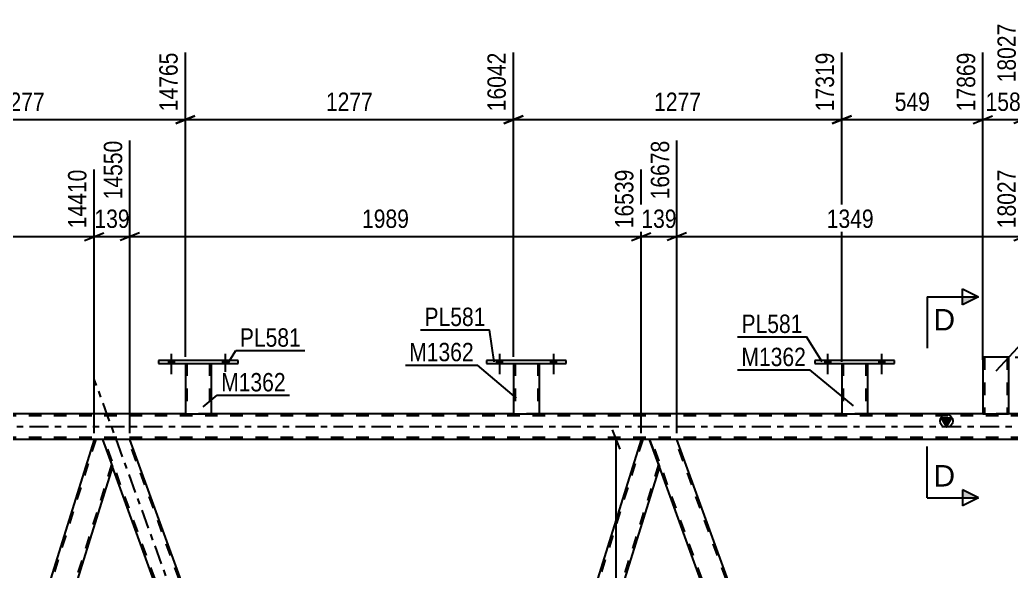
# Model space of a CAD drawing. Header units: millimetres. Extents: x 0 to 841, y 0 to 594.
# Drawn here: x 606.8 to 761.1, y 436.1 to 522 of the extents above; entities that cross this region are included whole.
import ezdxf

# ---------------------------------------------------------------- set-up
doc = ezdxf.new("R2010")
doc.units = ezdxf.units.MM
doc.linetypes.add('DXK_LINE_DOT2', pattern=[3.9198, 1.9599, -1.9599])
doc.linetypes.add('DXK_LINE_DOT3', pattern=[5.9187, 2.979, -0.9799, 0.9799, -0.9799])
doc.styles.add('Arial', font='ARIAL.TTF', dxfattribs={"height": 0.2})
doc.styles.add('Arial Narrow', font='ARIALN.TTF', dxfattribs={"height": 0.2})

# ---------------------------------------------------------------- blocks, each defined once
blk = doc.blocks.new('Part-814748436-3092 - 3014')
at = {"color": 2, "linetype": 'Continuous'}
for p, q in [((679.4, 468.96), (679.4, 468.48)), ((691.8, 468.96), (679.4, 468.96)), ((679.4, 468.48), (691.8, 468.48)), ((691.8, 468.48), (691.8, 468.96))]:
    blk.add_line(p, q, dxfattribs=at)
blk = doc.blocks.new('Part-814748436-3107 - 3014')
at = {"color": 7, "linetype": 'DXK_LINE_DOT2'}
for p, q in [((734.68, 468.49), (738.68, 468.49)), ((734.68, 468.48), (734.68, 468.49)), ((734.68, 468.49), (734.68, 468.48)), ((734.92, 468.49), (734.92, 460.64)), ((738.44, 468.49), (738.44, 460.64)), ((738.68, 468.49), (738.68, 468.48)), ((738.68, 468.48), (738.68, 468.49)), ((738.38, 460.64), (738.42, 460.64)), ((738.38, 460.64), (738.42, 460.64)), ((738.42, 460.64), (738.44, 460.64)), ((738.42, 460.64), (738.44, 460.64))]:
    blk.add_line(p, q, dxfattribs=at)
at = {"color": 2, "linetype": 'Continuous'}
for p, q in [((734.68, 468.48), (734.68, 460.64)), ((738.68, 468.48), (738.68, 460.64)), ((734.68, 460.64), (738.68, 460.64))]:
    blk.add_line(p, q, dxfattribs=at)
blk = doc.blocks.new('Bolt-814748436-3030 - 3014')
at = {"linetype": 'Continuous'}
for points in [[(732.04, 468.48), (732.92, 468.48), (732.92, 468.96), (732.04, 468.96)], [(740.44, 468.48), (741.32, 468.48), (741.32, 468.96), (740.44, 468.96)]]:
    blk.add_hatch(color=1, dxfattribs=at).paths.add_polyline_path(points)
at = {"color": 1, "linetype": 'Continuous'}
for p, q in [((732.48, 469.96), (732.48, 466.84)), ((740.88, 469.96), (740.88, 466.84)), ((732.04, 468.96), (732.04, 468.48)), ((732.92, 468.96), (732.92, 468.48)), ((740.44, 468.96), (740.44, 468.48)), ((741.32, 468.96), (741.32, 468.48))]:
    blk.add_line(p, q, dxfattribs=at)
blk = doc.blocks.new('Bolt-814748436-3031 - 3014')
at = {"linetype": 'Continuous'}
for points in [[(732.04, 468.48), (732.92, 468.48), (732.92, 468.96), (732.04, 468.96)], [(740.44, 468.48), (741.32, 468.48), (741.32, 468.96), (740.44, 468.96)]]:
    blk.add_hatch(color=1, dxfattribs=at).paths.add_polyline_path(points)
at = {"color": 1, "linetype": 'Continuous'}
for p, q in [((732.48, 469.96), (732.48, 466.84)), ((740.88, 469.96), (740.88, 466.84)), ((732.04, 468.96), (732.04, 468.48)), ((732.92, 468.96), (732.92, 468.48)), ((740.44, 468.96), (740.44, 468.48)), ((741.32, 468.96), (741.32, 468.48))]:
    blk.add_line(p, q, dxfattribs=at)
blk = doc.blocks.new('Part-814748436-3077 - 3014')
at = {"color": 7, "linetype": 'DXK_LINE_DOT2'}
for p, q in [((632.52, 468.49), (636.52, 468.49)), ((632.52, 468.48), (632.52, 468.49)), ((632.52, 468.49), (632.52, 468.48)), ((632.76, 468.49), (632.76, 460.64)), ((636.28, 468.49), (636.28, 460.64)), ((636.52, 468.49), (636.52, 468.48)), ((636.52, 468.48), (636.52, 468.49)), ((636.22, 460.64), (636.26, 460.64)), ((636.22, 460.64), (636.26, 460.64)), ((636.26, 460.64), (636.28, 460.64)), ((636.26, 460.64), (636.28, 460.64))]:
    blk.add_line(p, q, dxfattribs=at)
at = {"color": 2, "linetype": 'Continuous'}
for p, q in [((632.52, 468.48), (632.52, 460.64)), ((636.52, 468.48), (636.52, 460.64)), ((632.52, 460.64), (636.52, 460.64))]:
    blk.add_line(p, q, dxfattribs=at)
blk = doc.blocks.new('Part-814748436-3390 - 3014')
at = {"color": 7, "linetype": 'DXK_LINE_DOT2'}
for p, q in [((703.71, 456.64), (666.89, 338.52)), ((706.18, 452.76), (669.61, 335.42)), ((667.17, 340.24), (666.75, 338.89)), ((671.36, 340.24), (669.86, 335.42)), ((668.02, 335.42), (666.75, 338.89)), ((669.86, 335.42), (668.02, 335.42))]:
    blk.add_line(p, q, dxfattribs=at)
at = {"color": 2, "linetype": 'Continuous'}
for p, q in [((703.45, 456.64), (667.17, 340.24)), ((704.77, 456.64), (703.45, 456.64)), ((706.32, 452.39), (704.77, 456.64)), ((706.32, 452.39), (671.36, 340.24))]:
    blk.add_line(p, q, dxfattribs=at)
blk = doc.blocks.new('Bolt-814748436-3034 - 3014')
at = {"linetype": 'Continuous'}
for points in [[(629.88, 468.48), (630.76, 468.48), (630.76, 468.96), (629.88, 468.96)], [(638.28, 468.48), (639.16, 468.48), (639.16, 468.96), (638.28, 468.96)]]:
    blk.add_hatch(color=1, dxfattribs=at).paths.add_polyline_path(points)
at = {"color": 1, "linetype": 'Continuous'}
for p, q in [((630.32, 469.96), (630.32, 466.84)), ((638.72, 469.96), (638.72, 466.84)), ((629.88, 468.96), (629.88, 468.48)), ((630.76, 468.96), (630.76, 468.48)), ((638.28, 468.96), (638.28, 468.48)), ((639.16, 468.96), (639.16, 468.48))]:
    blk.add_line(p, q, dxfattribs=at)
blk = doc.blocks.new('Part-814748436-3507 - 3014')
at = {"color": 2, "linetype": 'Continuous'}
for p, q in [((756.66, 469.44), (756.66, 460.64)), ((760.66, 469.44), (756.66, 469.44)), ((760.66, 469.44), (760.66, 460.64)), ((756.66, 460.64), (760.66, 460.64))]:
    blk.add_line(p, q, dxfattribs=at)
at = {"color": 7, "linetype": 'DXK_LINE_DOT2'}
for p, q in [((756.9, 469.44), (756.9, 460.64)), ((760.35, 469.44), (760.36, 469.44)), ((760.36, 469.44), (760.4, 469.44)), ((760.4, 469.44), (760.42, 469.44)), ((760.42, 469.44), (760.42, 460.64)), ((760.4, 460.64), (760.36, 460.64)), ((760.4, 460.64), (760.36, 460.64)), ((760.42, 460.64), (760.4, 460.64)), ((760.4, 460.64), (760.42, 460.64))]:
    blk.add_line(p, q, dxfattribs=at)
blk = doc.blocks.new('Part-814748436-3082 - 3014')
at = {"color": 2, "linetype": 'Continuous'}
for p, q in [((628.32, 468.96), (628.32, 468.48)), ((640.72, 468.96), (628.32, 468.96)), ((628.32, 468.48), (640.72, 468.48)), ((640.72, 468.48), (640.72, 468.96))]:
    blk.add_line(p, q, dxfattribs=at)
blk = doc.blocks.new('Part-814748436-3087 - 3014')
at = {"color": 7, "linetype": 'DXK_LINE_DOT2'}
for p, q in [((683.6, 468.49), (687.6, 468.49)), ((683.6, 468.48), (683.6, 468.49)), ((683.6, 468.49), (683.6, 468.48)), ((683.84, 468.49), (683.84, 460.64)), ((687.36, 468.49), (687.36, 460.64)), ((687.6, 468.49), (687.6, 468.48)), ((687.6, 468.48), (687.6, 468.49)), ((687.3, 460.64), (687.34, 460.64)), ((687.3, 460.64), (687.34, 460.64)), ((687.34, 460.64), (687.36, 460.64)), ((687.34, 460.64), (687.36, 460.64))]:
    blk.add_line(p, q, dxfattribs=at)
at = {"color": 2, "linetype": 'Continuous'}
for p, q in [((683.6, 468.48), (683.6, 460.64)), ((687.6, 468.48), (687.6, 460.64)), ((683.6, 460.64), (687.6, 460.64))]:
    blk.add_line(p, q, dxfattribs=at)
blk = doc.blocks.new('Bolt-814748436-3225 - 3014')
at = {"linetype": 'Continuous'}
for points in [[(629.88, 468.48), (630.76, 468.48), (630.76, 468.96), (629.88, 468.96)], [(638.28, 468.48), (639.16, 468.48), (639.16, 468.96), (638.28, 468.96)]]:
    blk.add_hatch(color=1, dxfattribs=at).paths.add_polyline_path(points)
at = {"color": 1, "linetype": 'Continuous'}
for p, q in [((630.32, 469.96), (630.32, 466.84)), ((638.72, 469.96), (638.72, 466.84)), ((629.88, 468.96), (629.88, 468.48)), ((630.76, 468.96), (630.76, 468.48)), ((638.28, 468.96), (638.28, 468.48)), ((639.16, 468.96), (639.16, 468.48))]:
    blk.add_line(p, q, dxfattribs=at)
blk = doc.blocks.new('Bolt-814748436-3226 - 3014')
at = {"linetype": 'Continuous'}
for points in [[(680.96, 468.48), (681.84, 468.48), (681.84, 468.96), (680.96, 468.96)], [(689.36, 468.48), (690.24, 468.48), (690.24, 468.96), (689.36, 468.96)]]:
    blk.add_hatch(color=1, dxfattribs=at).paths.add_polyline_path(points)
at = {"color": 1, "linetype": 'Continuous'}
for p, q in [((681.4, 469.96), (681.4, 466.84)), ((689.8, 469.96), (689.8, 466.84)), ((680.96, 468.96), (680.96, 468.48)), ((681.84, 468.96), (681.84, 468.48)), ((689.36, 468.96), (689.36, 468.48)), ((690.24, 468.96), (690.24, 468.48))]:
    blk.add_line(p, q, dxfattribs=at)
blk = doc.blocks.new('Bolt-814748436-3227 - 3014')
at = {"linetype": 'Continuous'}
for points in [[(680.96, 468.48), (681.84, 468.48), (681.84, 468.96), (680.96, 468.96)], [(689.36, 468.48), (690.24, 468.48), (690.24, 468.96), (689.36, 468.96)]]:
    blk.add_hatch(color=1, dxfattribs=at).paths.add_polyline_path(points)
at = {"color": 1, "linetype": 'Continuous'}
for p, q in [((681.4, 469.96), (681.4, 466.84)), ((689.8, 469.96), (689.8, 466.84)), ((680.96, 468.96), (680.96, 468.48)), ((681.84, 468.96), (681.84, 468.48)), ((689.36, 468.96), (689.36, 468.48)), ((690.24, 468.96), (690.24, 468.48))]:
    blk.add_line(p, q, dxfattribs=at)
blk = doc.blocks.new('Part-814748436-3380 - 3014')
at = {"color": 2, "linetype": 'Continuous'}
for p, q in [((709.03, 456.64), (704.77, 456.64)), ((753.15, 335.42), (709.03, 456.64)), ((748.89, 335.42), (706.32, 452.39))]:
    blk.add_line(p, q, dxfattribs=at)
at = {"color": 7, "linetype": 'DXK_LINE_DOT2'}
for p, q in [((704.77, 456.64), (706.32, 452.39)), ((749.15, 335.42), (705.03, 456.64)), ((752.89, 335.42), (708.77, 456.64)), ((748.89, 335.42), (753.15, 335.42))]:
    blk.add_line(p, q, dxfattribs=at)
blk = doc.blocks.new('Part-814748436-3257 - 3014')
at = {"color": 7, "linetype": 'DXK_LINE_DOT3'}
blk.add_line((669.31, 326.03), (618.35, 466.04), dxfattribs=at)
at = {"color": 2, "linetype": 'Continuous'}
for p, q in [((623.89, 456.64), (619.64, 456.64)), ((666.26, 340.24), (623.89, 456.64)), ((662.01, 340.24), (621.19, 452.39))]:
    blk.add_line(p, q, dxfattribs=at)
at = {"color": 7, "linetype": 'DXK_LINE_DOT2'}
for p, q in [((619.64, 456.64), (621.19, 452.39)), ((664.01, 335.42), (619.89, 456.64)), ((667.76, 335.42), (623.64, 456.64)), ((663.76, 335.42), (662.01, 340.24)), ((668.02, 335.42), (666.26, 340.24)), ((668.02, 335.42), (663.76, 335.42))]:
    blk.add_line(p, q, dxfattribs=at)
blk = doc.blocks.new('Part-814748436-3323 - 3014')
at = {"linetype": 'Continuous'}
blk.add_hatch(color=2, dxfattribs=at).paths.add_polyline_path([(750.98, 458.64), (750.18, 460.04), (751.78, 460.04)])
at = {"color": 7, "linetype": 'DXK_LINE_DOT2'}
for p, q in [((762.98, 460.32), (99.23, 460.32)), ((636.52, 460.64), (632.52, 460.64)), ((687.6, 460.64), (683.6, 460.64)), ((738.68, 460.64), (734.68, 460.64)), ((760.66, 460.64), (756.66, 460.64)), ((762.98, 456.96), (99.23, 456.96)), ((623.89, 456.64), (618.32, 456.64)), ((709.03, 456.64), (703.45, 456.64))]:
    blk.add_line(p, q, dxfattribs=at)
at = {"color": 2, "linetype": 'Continuous'}
for p, q in [((632.52, 460.64), (585.44, 460.64)), ((683.6, 460.64), (636.52, 460.64)), ((734.68, 460.64), (687.6, 460.64)), ((756.66, 460.64), (738.68, 460.64)), ((750.98, 458.64), (750.18, 460.04)), ((750.18, 460.04), (751.78, 460.04)), ((751.78, 460.04), (750.98, 458.64)), ((762.98, 460.64), (760.66, 460.64)), ((618.32, 456.64), (538.76, 456.64)), ((703.45, 456.64), (623.89, 456.64)), ((762.98, 456.64), (709.03, 456.64))]:
    blk.add_line(p, q, dxfattribs=at)
at = {"color": 7, "linetype": 'DXK_LINE_DOT3'}
blk.add_line((99.23, 458.64), (762.98, 458.64), dxfattribs=at)
at = {"color": 2, "linetype": 'Continuous'}
blk.add_circle((750.98, 459.54), 1, dxfattribs=at)
blk = doc.blocks.new('Part-814748436-3375 - 3014')
at = {"color": 2, "linetype": 'Continuous'}
for p, q in [((618.32, 456.64), (581.62, 338.89)), ((619.64, 456.64), (618.32, 456.64)), ((619.64, 456.64), (621.19, 452.39)), ((621.19, 452.39), (584.73, 335.42)), ((582.88, 335.42), (581.62, 338.89))]:
    blk.add_line(p, q, dxfattribs=at)
at = {"color": 7, "linetype": 'DXK_LINE_DOT2'}
for p, q in [((618.57, 456.64), (581.75, 338.52)), ((621.05, 452.76), (584.47, 335.42)), ((584.73, 335.42), (582.88, 335.42))]:
    blk.add_line(p, q, dxfattribs=at)
blk = doc.blocks.new('Part-814748436-3502 - 3014')
at = {"color": 2, "linetype": 'Continuous'}
for p, q in [((730.48, 468.96), (730.48, 468.48)), ((742.88, 468.96), (730.48, 468.96)), ((730.48, 468.48), (742.88, 468.48)), ((742.88, 468.48), (742.88, 468.96))]:
    blk.add_line(p, q, dxfattribs=at)
blk = doc.blocks.new('StraightDimension-814748436-16790 - 3014')
at = {"color": 7, "linetype": 'Continuous'}
for p, q in [((683.6, 469.49), (683.6, 516.9)), ((734.68, 468.76), (734.68, 516.9)), ((685.1, 507.06), (682.1, 505.86)), ((683.6, 506.46), (734.68, 506.46)), ((733.18, 505.86), (736.18, 507.06))]:
    blk.add_line(p, q, dxfattribs=at)
at = {"color": 0, "linetype": 'Continuous'}
blk.add_wipeout([(734.08, 517.5), (729.88, 517.5), (729.88, 507.15), (734.08, 507.15)], dxfattribs=at)
at = {"color": 0}
blk.add_wipeout([(713.4, 507.21), (713.4, 511.41), (704.88, 511.41), (704.88, 507.21)], dxfattribs=at)
at = {"color": 3, "linetype": 'Continuous', "style": 'Arial Narrow'}
blk.add_text('17319', height=2.863, rotation=90.0002, dxfattribs=at).set_placement((733.48, 507.76))
at = {"color": 3, "style": 'Arial Narrow'}
blk.add_text('1277', height=2.863, dxfattribs=at).set_placement((705.48, 507.81))
blk = doc.blocks.new('StraightDimension-814748436-4258 - 3014')
at = {"color": 7, "linetype": 'Continuous'}
for p, q in [((623.89, 457.64), (623.89, 503.18)), ((618.32, 457.64), (618.32, 498.68)), ((616.82, 487.64), (619.82, 488.84)), ((618.32, 488.24), (623.89, 488.24)), ((625.39, 488.84), (622.39, 487.64))]:
    blk.add_line(p, q, dxfattribs=at)
at = {"color": 0}
blk.add_wipeout([(624.45, 488.99), (624.45, 493.19), (617.77, 493.19), (617.77, 488.99)], dxfattribs=at)
at = {"color": 3, "style": 'Arial Narrow'}
blk.add_text('139', height=2.863, dxfattribs=at).set_placement((618.37, 489.59))
at = {"color": 0, "linetype": 'Continuous'}
blk.add_wipeout([(623.29, 503.78), (619.09, 503.78), (619.09, 493.44), (623.29, 493.44)], dxfattribs=at)
at = {"color": 3, "linetype": 'Continuous', "style": 'Arial Narrow'}
blk.add_text('14550', height=2.863, rotation=90.0002, dxfattribs=at).set_placement((622.69, 494.04))
blk = doc.blocks.new('StraightDimension-814748436-16788 - 3014')
at = {"color": 7, "linetype": 'Continuous'}
for p, q in [((762.98, 461.64), (762.98, 521.4)), ((756.66, 469.06), (756.66, 516.9)), ((755.16, 505.86), (758.16, 507.06)), ((756.66, 506.46), (762.98, 506.46)), ((764.48, 507.06), (761.48, 505.86))]:
    blk.add_line(p, q, dxfattribs=at)
at = {"color": 0}
blk.add_wipeout([(763.16, 507.21), (763.16, 511.41), (756.47, 511.41), (756.47, 507.21)], dxfattribs=at)
at = {"color": 3, "style": 'Arial Narrow'}
blk.add_text('158', height=2.863, dxfattribs=at).set_placement((757.07, 507.81))
at = {"color": 0, "linetype": 'Continuous'}
blk.add_wipeout([(762.38, 522), (758.18, 522), (758.18, 511.65), (762.38, 511.65)], dxfattribs=at)
at = {"color": 3, "linetype": 'Continuous', "style": 'Arial Narrow'}
blk.add_text('18027', height=2.863, rotation=90.0002, dxfattribs=at).set_placement((761.78, 512.26))
blk = doc.blocks.new('StraightDimension-814748436-4535 - 3014')
at = {"color": 7, "linetype": 'Continuous'}
for p, q in [((700.19, 455.14), (698.99, 458.14)), ((719.05, 456.64), (696.74, 456.64)), ((699.59, 335.42), (699.59, 456.64)), ((698.99, 336.92), (700.19, 333.92)), ((723.73, 335.42), (696.74, 335.42))]:
    blk.add_line(p, q, dxfattribs=at)
at = {"color": 0}
blk.add_wipeout([(698.84, 400.29), (694.64, 400.29), (694.64, 391.78), (698.84, 391.78)], dxfattribs=at)
at = {"color": 3, "style": 'Arial Narrow'}
blk.add_text('3030', height=2.863, rotation=90.0002, dxfattribs=at).set_placement((698.24, 392.38))
blk = doc.blocks.new('StraightDimension-814748436-16789 - 3014')
at = {"color": 7, "linetype": 'Continuous'}
for p, q in [((734.68, 468.76), (734.68, 516.9)), ((756.66, 469.06), (756.66, 516.9)), ((736.18, 507.06), (733.18, 505.86)), ((734.68, 506.46), (756.66, 506.46)), ((755.16, 505.86), (758.16, 507.06))]:
    blk.add_line(p, q, dxfattribs=at)
at = {"color": 0, "linetype": 'Continuous'}
blk.add_wipeout([(756.06, 517.5), (751.86, 517.5), (751.86, 507.15), (756.06, 507.15)], dxfattribs=at)
at = {"color": 0}
blk.add_wipeout([(749.01, 507.21), (749.01, 511.41), (742.33, 511.41), (742.33, 507.21)], dxfattribs=at)
at = {"color": 3, "linetype": 'Continuous', "style": 'Arial Narrow'}
blk.add_text('17869', height=2.863, rotation=90.0002, dxfattribs=at).set_placement((755.46, 507.76))
at = {"color": 3, "style": 'Arial Narrow'}
blk.add_text('549', height=2.863, dxfattribs=at).set_placement((742.93, 507.81))
blk = doc.blocks.new('StraightDimension-814748436-4277 - 3014')
at = {"color": 7, "linetype": 'Continuous'}
for p, q in [((623.89, 457.64), (623.89, 503.18)), ((703.45, 457.64), (703.45, 498.68)), ((625.39, 488.84), (622.39, 487.64)), ((623.89, 488.24), (703.45, 488.24)), ((701.95, 487.64), (704.95, 488.84))]:
    blk.add_line(p, q, dxfattribs=at)
at = {"color": 0, "linetype": 'Continuous'}
blk.add_wipeout([(702.85, 499.28), (698.65, 499.28), (698.65, 488.94), (702.85, 488.94)], dxfattribs=at)
at = {"color": 0}
blk.add_wipeout([(667.93, 488.99), (667.93, 493.19), (659.42, 493.19), (659.42, 488.99)], dxfattribs=at)
at = {"color": 3, "linetype": 'Continuous', "style": 'Arial Narrow'}
blk.add_text('16539', height=2.863, rotation=90.0002, dxfattribs=at).set_placement((702.25, 489.54))
at = {"color": 3, "style": 'Arial Narrow'}
blk.add_text('1989', height=2.863, dxfattribs=at).set_placement((660.02, 489.59))
blk = doc.blocks.new('StraightDimension-814748436-3628 - 3014')
at = {"color": 7, "linetype": 'Continuous'}
for p, q in [((816.1, 467.94), (814.9, 470.94)), ((761.66, 469.44), (817.9, 469.44)), ((815.5, 325.04), (815.5, 469.44)), ((814.9, 326.54), (816.1, 323.54)), ((675.5, 325.04), (817.9, 325.04))]:
    blk.add_line(p, q, dxfattribs=at)
at = {"color": 0}
blk.add_wipeout([(814.75, 401.5), (810.55, 401.5), (810.55, 392.98), (814.75, 392.98)], dxfattribs=at)
at = {"color": 3, "style": 'Arial Narrow'}
blk.add_text('3610', height=2.863, rotation=90.0002, dxfattribs=at).set_placement((814.15, 393.58))
blk = doc.blocks.new('StraightDimension-814748436-4239 - 3014')
at = {"color": 7, "linetype": 'Continuous'}
for p, q in [((538.76, 457.64), (538.76, 503.18)), ((618.32, 457.64), (618.32, 498.68)), ((540.26, 488.84), (537.26, 487.64)), ((538.76, 488.24), (618.32, 488.24)), ((616.82, 487.64), (619.82, 488.84))]:
    blk.add_line(p, q, dxfattribs=at)
at = {"color": 0, "linetype": 'Continuous'}
blk.add_wipeout([(617.72, 499.28), (613.52, 499.28), (613.52, 488.94), (617.72, 488.94)], dxfattribs=at)
at = {"color": 0}
blk.add_wipeout([(582.8, 488.99), (582.8, 493.19), (574.28, 493.19), (574.28, 488.99)], dxfattribs=at)
at = {"color": 3, "linetype": 'Continuous', "style": 'Arial Narrow'}
blk.add_text('14410', height=2.863, rotation=90.0002, dxfattribs=at).set_placement((617.12, 489.54))
at = {"color": 3, "style": 'Arial Narrow'}
blk.add_text('1989', height=2.863, dxfattribs=at).set_placement((574.88, 489.59))
blk = doc.blocks.new('StraightDimension-814748436-4296 - 3014')
at = {"color": 7, "linetype": 'Continuous'}
for p, q in [((709.03, 457.64), (709.03, 503.18)), ((703.45, 457.64), (703.45, 498.68)), ((701.95, 487.64), (704.95, 488.84)), ((703.45, 488.24), (709.03, 488.24)), ((710.53, 488.84), (707.53, 487.64))]:
    blk.add_line(p, q, dxfattribs=at)
at = {"color": 0}
blk.add_wipeout([(709.58, 488.99), (709.58, 493.19), (702.9, 493.19), (702.9, 488.99)], dxfattribs=at)
at = {"color": 3, "style": 'Arial Narrow'}
blk.add_text('139', height=2.863, dxfattribs=at).set_placement((703.5, 489.59))
at = {"color": 0, "linetype": 'Continuous'}
blk.add_wipeout([(708.43, 503.78), (704.23, 503.78), (704.23, 493.44), (708.43, 493.44)], dxfattribs=at)
at = {"color": 3, "linetype": 'Continuous', "style": 'Arial Narrow'}
blk.add_text('16678', height=2.863, rotation=90.0002, dxfattribs=at).set_placement((707.83, 494.04))
blk = doc.blocks.new('StraightDimension-814748436-4315 - 3014')
at = {"color": 7, "linetype": 'Continuous'}
for p, q in [((709.03, 457.64), (709.03, 503.18)), ((762.98, 461.64), (762.98, 498.68)), ((710.53, 488.84), (707.53, 487.64)), ((709.03, 488.24), (762.98, 488.24)), ((761.48, 487.64), (764.48, 488.84))]:
    blk.add_line(p, q, dxfattribs=at)
at = {"color": 0, "linetype": 'Continuous'}
blk.add_wipeout([(762.38, 499.28), (758.18, 499.28), (758.18, 488.94), (762.38, 488.94)], dxfattribs=at)
at = {"color": 0}
blk.add_wipeout([(740.26, 488.99), (740.26, 493.19), (731.75, 493.19), (731.75, 488.99)], dxfattribs=at)
at = {"color": 3, "linetype": 'Continuous', "style": 'Arial Narrow'}
blk.add_text('18027', height=2.863, rotation=90.0002, dxfattribs=at).set_placement((761.78, 489.54))
at = {"color": 3, "style": 'Arial Narrow'}
blk.add_text('1349', height=2.863, dxfattribs=at).set_placement((732.35, 489.59))
blk = doc.blocks.new('StraightDimension-814748436-16791 - 3014')
at = {"color": 7, "linetype": 'Continuous'}
for p, q in [((632.52, 469.49), (632.52, 516.9)), ((683.6, 469.49), (683.6, 516.9)), ((634.02, 507.06), (631.02, 505.86)), ((632.52, 506.46), (683.6, 506.46)), ((682.1, 505.86), (685.1, 507.06))]:
    blk.add_line(p, q, dxfattribs=at)
at = {"color": 0, "linetype": 'Continuous'}
blk.add_wipeout([(683, 517.5), (678.8, 517.5), (678.8, 507.15), (683, 507.15)], dxfattribs=at)
at = {"color": 0}
blk.add_wipeout([(662.32, 507.21), (662.32, 511.41), (653.8, 511.41), (653.8, 507.21)], dxfattribs=at)
at = {"color": 3, "linetype": 'Continuous', "style": 'Arial Narrow'}
blk.add_text('16042', height=2.863, rotation=90.0002, dxfattribs=at).set_placement((682.4, 507.76))
at = {"color": 3, "style": 'Arial Narrow'}
blk.add_text('1277', height=2.863, dxfattribs=at).set_placement((654.4, 507.81))
blk = doc.blocks.new('StraightDimension-814748436-16792 - 3014')
at = {"color": 7, "linetype": 'Continuous'}
for p, q in [((581.44, 469.49), (581.44, 516.9)), ((632.52, 469.49), (632.52, 516.9)), ((582.94, 507.06), (579.94, 505.86)), ((581.44, 506.46), (632.52, 506.46)), ((631.02, 505.86), (634.02, 507.06))]:
    blk.add_line(p, q, dxfattribs=at)
at = {"color": 0, "linetype": 'Continuous'}
blk.add_wipeout([(631.92, 517.5), (627.72, 517.5), (627.72, 507.15), (631.92, 507.15)], dxfattribs=at)
at = {"color": 0}
blk.add_wipeout([(611.23, 507.21), (611.23, 511.41), (602.72, 511.41), (602.72, 507.21)], dxfattribs=at)
at = {"color": 3, "linetype": 'Continuous', "style": 'Arial Narrow'}
blk.add_text('14765', height=2.863, rotation=90.0002, dxfattribs=at).set_placement((631.32, 507.76))
at = {"color": 3, "style": 'Arial Narrow'}
blk.add_text('1277', height=2.863, dxfattribs=at).set_placement((603.32, 507.81))
blk = doc.blocks.new('Mark-814748436-3073 - 3014')
at = {"color": 0}
blk.add_wipeout([(648.15, 464.13), (648.15, 467.13), (638.09, 467.13), (638.09, 464.13)], dxfattribs=at)
blk.add_wipeout([(648.15, 464.13), (648.15, 467.13), (638.09, 467.13), (638.09, 464.13)], dxfattribs=at)
at = {"color": 30, "linetype": 'Continuous'}
for p, q in [((635.29, 461.75), (637.49, 463.53)), ((637.49, 463.53), (648.75, 463.53))]:
    blk.add_line(p, q, dxfattribs=at)
at = {"color": 3, "style": 'Arial Narrow'}
blk.add_text('M1362', height=2.863, dxfattribs=at).set_placement((638.09, 464.13))
blk = doc.blocks.new('SectionMark-814748436-4778 - 3014')
at = {"linetype": 'Continuous'}
for points in [[(753.46, 477.62), (753.46, 478.87), (755.96, 478.87)], [(753.46, 447.57), (753.46, 448.82), (755.96, 447.57)]]:
    blk.add_hatch(color=6, dxfattribs=at).paths.add_polyline_path(points)
at = {"color": 6, "linetype": 'Continuous'}
for p, q in [((753.46, 477.62), (753.46, 480.12)), ((753.46, 480.12), (755.96, 478.87)), ((747.96, 478.87), (747.96, 470.87)), ((747.96, 478.87), (755.96, 478.87)), ((755.96, 478.87), (753.46, 477.62)), ((747.96, 447.57), (747.96, 455.57)), ((747.96, 447.57), (755.96, 447.57)), ((755.96, 447.57), (753.46, 448.82)), ((753.46, 448.82), (753.46, 446.32)), ((755.96, 447.57), (753.46, 446.32))]:
    blk.add_line(p, q, dxfattribs=at)
at = {"color": 0, "linetype": 'Continuous'}
for points in [[(752.33, 473.62), (752.33, 477.12), (748.96, 477.12), (748.96, 473.62)], [(752.33, 449.32), (752.33, 452.82), (748.96, 452.82), (748.96, 449.32)]]:
    blk.add_wipeout(points, dxfattribs=at)
at = {"color": 3, "linetype": 'Continuous', "style": 'Arial'}
for p in [(748.96, 473.62), (748.96, 449.32)]:
    blk.add_text('D', height=3.34, dxfattribs=at).set_placement(p)
blk = doc.blocks.new('Mark-814748436-3088 - 3014')
at = {"color": 0}
blk.add_wipeout([(679.24, 474.31), (679.24, 477.31), (669.74, 477.31), (669.74, 474.31)], dxfattribs=at)
blk.add_wipeout([(679.24, 474.31), (679.24, 477.31), (669.74, 477.31), (669.74, 474.31)], dxfattribs=at)
at = {"color": 30, "linetype": 'Continuous'}
for p in [(669.14, 473.71), (680.57, 468.74)]:
    blk.add_line(p, (679.84, 473.71), dxfattribs=at)
at = {"color": 3, "style": 'Arial Narrow'}
blk.add_text('PL581', height=2.863, dxfattribs=at).set_placement((669.74, 474.31))
blk = doc.blocks.new('Mark-814748436-3078 - 3014')
at = {"color": 0}
blk.add_wipeout([(650.51, 471.09), (650.51, 474.09), (641, 474.09), (641, 471.09)], dxfattribs=at)
blk.add_wipeout([(650.51, 471.09), (650.51, 474.09), (641, 474.09), (641, 471.09)], dxfattribs=at)
at = {"color": 30, "linetype": 'Continuous'}
for p, q in [((639.13, 468.48), (640.4, 470.49)), ((640.4, 470.49), (651.11, 470.49))]:
    blk.add_line(p, q, dxfattribs=at)
at = {"color": 3, "style": 'Arial Narrow'}
blk.add_text('PL581', height=2.863, dxfattribs=at).set_placement((641, 471.09))
blk = doc.blocks.new('Mark-814748436-3083 - 3014')
at = {"color": 0}
blk.add_wipeout([(677.41, 468.83), (677.41, 471.83), (667.36, 471.83), (667.36, 468.83)], dxfattribs=at)
blk.add_wipeout([(677.41, 468.83), (677.41, 471.83), (667.36, 471.83), (667.36, 468.83)], dxfattribs=at)
at = {"color": 30, "linetype": 'Continuous'}
for p in [(666.76, 468.23), (684.08, 463.1)]:
    blk.add_line(p, (678.01, 468.23), dxfattribs=at)
at = {"color": 3, "style": 'Arial Narrow'}
blk.add_text('M1362', height=2.863, dxfattribs=at).set_placement((667.36, 468.83))
blk = doc.blocks.new('Mark-814748436-3103 - 3014')
at = {"color": 0}
blk.add_wipeout([(729.13, 468.07), (729.13, 471.07), (719.07, 471.07), (719.07, 468.07)], dxfattribs=at)
blk.add_wipeout([(729.13, 468.07), (729.13, 471.07), (719.07, 471.07), (719.07, 468.07)], dxfattribs=at)
at = {"color": 30, "linetype": 'Continuous'}
for p in [(718.47, 467.47), (736.53, 461.9)]:
    blk.add_line(p, (729.73, 467.47), dxfattribs=at)
at = {"color": 3, "style": 'Arial Narrow'}
blk.add_text('M1362', height=2.863, dxfattribs=at).set_placement((719.07, 468.07))
blk = doc.blocks.new('Mark-814748436-3498 - 3014')
at = {"color": 0}
blk.add_wipeout([(728.58, 473.23), (728.58, 476.23), (719.08, 476.23), (719.08, 473.23)], dxfattribs=at)
blk.add_wipeout([(728.58, 473.23), (728.58, 476.23), (719.08, 476.23), (719.08, 473.23)], dxfattribs=at)
at = {"color": 30, "linetype": 'Continuous'}
for p in [(718.48, 472.63), (731.65, 468.74)]:
    blk.add_line(p, (729.18, 472.63), dxfattribs=at)
at = {"color": 3, "style": 'Arial Narrow'}
blk.add_text('PL581', height=2.863, dxfattribs=at).set_placement((719.08, 473.23))
blk = doc.blocks.new('Mark-814748436-3503 - 3014')
at = {"color": 0}
blk.add_wipeout([(777.23, 476.44), (777.23, 479.44), (767.18, 479.44), (767.18, 476.44)], dxfattribs=at)
blk.add_wipeout([(777.23, 476.44), (777.23, 479.44), (767.18, 479.44), (767.18, 476.44)], dxfattribs=at)
at = {"color": 30, "linetype": 'Continuous'}
for p, q in [((758.71, 467.32), (766.58, 475.84)), ((766.58, 475.84), (777.83, 475.84))]:
    blk.add_line(p, q, dxfattribs=at)
at = {"color": 3, "style": 'Arial Narrow'}
blk.add_text('M1450', height=2.863, dxfattribs=at).set_placement((767.18, 476.44))

msp = doc.modelspace()

# ---------------------------------------------------------------- block references
for name in ['Bolt-814748436-3034 - 3014', 'Bolt-814748436-3225 - 3014', 'Bolt-814748436-3226 - 3014', 'Bolt-814748436-3227 - 3014', 'Bolt-814748436-3030 - 3014', 'Bolt-814748436-3031 - 3014', 'Part-814748436-3507 - 3014', 'Part-814748436-3082 - 3014', 'Part-814748436-3077 - 3014', 'Part-814748436-3092 - 3014', 'Part-814748436-3087 - 3014', 'Part-814748436-3502 - 3014', 'Part-814748436-3107 - 3014', 'Part-814748436-3257 - 3014', 'Part-814748436-3323 - 3014', 'Part-814748436-3375 - 3014', 'Part-814748436-3390 - 3014', 'Part-814748436-3380 - 3014']:
    msp.add_blockref(name, (0, 0))

# ---------------------------------------------------------------- next in the draw order: block references
for name in ['StraightDimension-814748436-16788 - 3014', 'StraightDimension-814748436-16790 - 3014', 'StraightDimension-814748436-4258 - 3014', 'StraightDimension-814748436-4535 - 3014']:
    msp.add_blockref(name, (0, 0))

# ---------------------------------------------------------------- next in the draw order: block references
for name in ['StraightDimension-814748436-16789 - 3014', 'StraightDimension-814748436-4239 - 3014', 'StraightDimension-814748436-4277 - 3014']:
    msp.add_blockref(name, (0, 0))

# ---------------------------------------------------------------- next in the draw order: block references
for name in ['StraightDimension-814748436-3628 - 3014', 'Mark-814748436-3073 - 3014']:
    msp.add_blockref(name, (0, 0))

# ---------------------------------------------------------------- next in the draw order: block references
for name in ['StraightDimension-814748436-16791 - 3014', 'StraightDimension-814748436-4296 - 3014']:
    msp.add_blockref(name, (0, 0))

# ---------------------------------------------------------------- next in the draw order: block references
for name in ['StraightDimension-814748436-16792 - 3014', 'StraightDimension-814748436-4315 - 3014', 'Mark-814748436-3088 - 3014', 'Mark-814748436-3078 - 3014']:
    msp.add_blockref(name, (0, 0))

# ---------------------------------------------------------------- next in the draw order: block references
for name in ['SectionMark-814748436-4778 - 3014', 'Mark-814748436-3503 - 3014', 'Mark-814748436-3083 - 3014', 'Mark-814748436-3103 - 3014']:
    msp.add_blockref(name, (0, 0))

# ---------------------------------------------------------------- next in the draw order: block references
msp.add_blockref('Mark-814748436-3498 - 3014', (0, 0))

doc.saveas('drawing.dxf')
